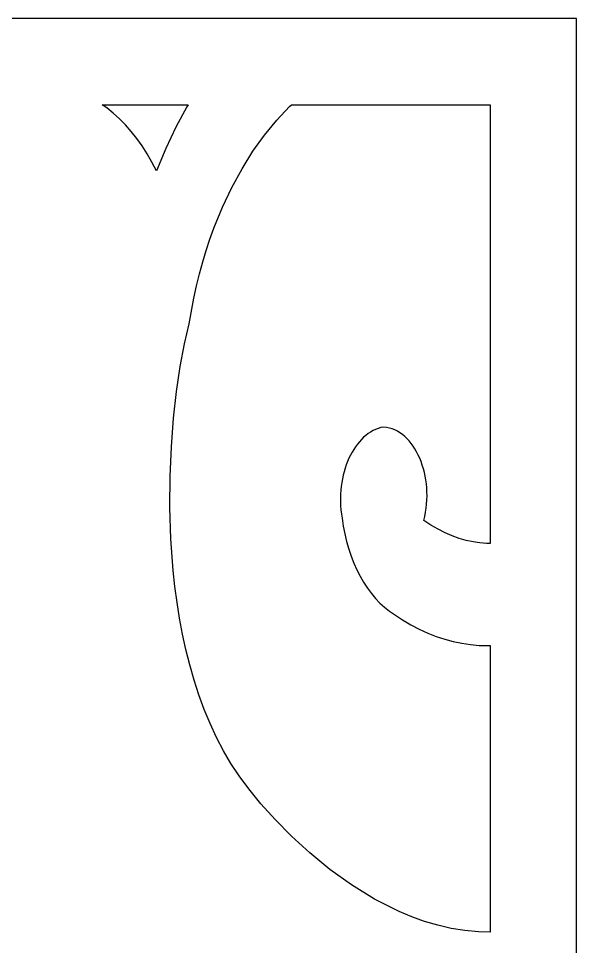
# Model space of a CAD drawing. Header units: centimetres. Extents: x -9.1 to 5.1, y -12.3 to 13.3.
# Drawn here: x 4.076 to 5.091, y 11.655 to 13.344 of the extents above; entities that cross this region are included whole.
import ezdxf

# ---------------------------------------------------------------- set-up
doc = ezdxf.new("R2010")
doc.units = ezdxf.units.CM
doc.header["$MEASUREMENT"] = 0
doc.layers.add('layer 1', color=7, linetype='Continuous')

msp = doc.modelspace()

# ---------------------------------------------------------------- linework, layer by layer
at = {"layer": 'layer 1', "color": 177}
for points, knots in [([(5.08841, 0.68839), (5.08841, 0.68839), (-9.09402, 0.68839), (-9.09402, 0.68839), (-9.09402, 0.68839), (-9.09402, 0.68839), (-9.09402, 13.34418), (-9.09402, 13.34418), (-9.09402, 13.34418), (-9.09402, 13.34418), (5.0911, 13.34418), (5.0911, 13.34418), (5.0911, 13.34418), (5.0911, 13.34418), (5.0911, 0.68839), (5.0911, 0.68839), (5.0911, 0.68839), (5.0911, 0.68839), (5.08841, 0.68839), (5.08841, 0.68839)], [0, 0, 0, 0, 0.1666667, 0.1666667, 0.1666667, 0.1666667, 0.3333333, 0.3333333, 0.3333333, 0.3333333, 0.5, 0.5, 0.5, 0.5, 0.6666667, 0.6666667, 0.6666667, 0.6666667, 1, 1, 1, 1]), ([(4.38434, 13.18744), (4.38434, 13.18744), (4.22821, 13.18744), (4.22821, 13.18744), (4.22821, 13.18744), (4.22821, 13.18744), (4.23656, 13.18144), (4.23656, 13.18144), (4.23656, 13.18144), (4.23656, 13.18144), (4.24813, 13.172), (4.24813, 13.172), (4.24813, 13.172), (4.24813, 13.172), (4.25938, 13.16171), (4.25938, 13.16171), (4.25938, 13.16171), (4.25938, 13.16171), (4.27027, 13.15058), (4.27027, 13.15058), (4.27027, 13.15058), (4.27027, 13.15058), (4.28077, 13.13863), (4.28077, 13.13863), (4.28077, 13.13863), (4.28077, 13.13863), (4.29089, 13.12587), (4.29089, 13.12587), (4.29089, 13.12587), (4.29089, 13.12587), (4.30058, 13.11232), (4.30058, 13.11232), (4.30058, 13.11232), (4.30058, 13.11232), (4.30983, 13.09801), (4.30983, 13.09801), (4.30983, 13.09801), (4.30983, 13.09801), (4.3186, 13.08295), (4.3186, 13.08295), (4.3186, 13.08295), (4.3186, 13.08295), (4.3269, 13.06716), (4.3269, 13.06716), (4.3269, 13.06716), (4.3269, 13.06716), (4.34386, 13.10763), (4.34386, 13.10763), (4.34386, 13.10763), (4.34386, 13.10763), (4.3623, 13.14652), (4.3623, 13.14652), (4.3623, 13.14652), (4.3623, 13.14652), (4.38212, 13.18372), (4.38212, 13.18372), (4.38212, 13.18372), (4.38212, 13.18372), (4.38434, 13.18744), (4.38434, 13.18744)], [0, 0, 0, 0, 0.0625, 0.0625, 0.0625, 0.0625, 0.125, 0.125, 0.125, 0.125, 0.1875, 0.1875, 0.1875, 0.1875, 0.25, 0.25, 0.25, 0.25, 0.3125, 0.3125, 0.3125, 0.3125, 0.375, 0.375, 0.375, 0.375, 0.4375, 0.4375, 0.4375, 0.4375, 0.5, 0.5, 0.5, 0.5, 0.5625, 0.5625, 0.5625, 0.5625, 0.625, 0.625, 0.625, 0.625, 0.6875, 0.6875, 0.6875, 0.6875, 0.75, 0.75, 0.75, 0.75, 0.8125, 0.8125, 0.8125, 0.8125, 0.875, 0.875, 0.875, 0.875, 1, 1, 1, 1]), ([(4.93436, 11.68124), (4.93436, 11.68124), (4.93436, 12.20299), (4.93436, 12.20299), (4.93436, 12.20299), (4.93436, 12.20299), (4.92953, 12.20286), (4.92953, 12.20286), (4.92953, 12.20286), (4.92953, 12.20286), (4.91388, 12.20336), (4.91388, 12.20336), (4.91388, 12.20336), (4.91388, 12.20336), (4.89822, 12.20477), (4.89822, 12.20477), (4.89822, 12.20477), (4.89822, 12.20477), (4.88257, 12.20711), (4.88257, 12.20711), (4.88257, 12.20711), (4.88257, 12.20711), (4.86698, 12.21037), (4.86698, 12.21037), (4.86698, 12.21037), (4.86698, 12.21037), (4.85139, 12.21456), (4.85139, 12.21456), (4.85139, 12.21456), (4.85139, 12.21456), (4.83589, 12.2197), (4.83589, 12.2197), (4.83589, 12.2197), (4.83589, 12.2197), (4.82047, 12.22577), (4.82047, 12.22577), (4.82047, 12.22577), (4.82047, 12.22577), (4.80515, 12.2328), (4.80515, 12.2328), (4.80515, 12.2328), (4.80515, 12.2328), (4.78995, 12.24077), (4.78995, 12.24077), (4.78995, 12.24077), (4.78995, 12.24077), (4.77489, 12.24971), (4.77489, 12.24971), (4.77489, 12.24971), (4.77489, 12.24971), (4.75998, 12.2596), (4.75998, 12.2596), (4.75998, 12.2596), (4.75998, 12.2596), (4.75085, 12.26574), (4.75085, 12.26574), (4.75085, 12.26574), (4.75085, 12.26574), (4.74205, 12.27268), (4.74205, 12.27268), (4.74205, 12.27268), (4.74205, 12.27268), (4.73363, 12.28039), (4.73363, 12.28039), (4.73363, 12.28039), (4.73363, 12.28039), (4.72557, 12.28883), (4.72557, 12.28883), (4.72557, 12.28883), (4.72557, 12.28883), (4.71789, 12.29796), (4.71789, 12.29796), (4.71789, 12.29796), (4.71789, 12.29796), (4.71064, 12.30777), (4.71064, 12.30777), (4.71064, 12.30777), (4.71064, 12.30777), (4.70382, 12.31821), (4.70382, 12.31821), (4.70382, 12.31821), (4.70382, 12.31821), (4.69744, 12.32925), (4.69744, 12.32925), (4.69744, 12.32925), (4.69744, 12.32925), (4.69152, 12.34085), (4.69152, 12.34085), (4.69152, 12.34085), (4.69152, 12.34085), (4.68608, 12.35298), (4.68608, 12.35298), (4.68608, 12.35298), (4.68608, 12.35298), (4.68116, 12.36562), (4.68116, 12.36562), (4.68116, 12.36562), (4.68116, 12.36562), (4.67672, 12.37872), (4.67672, 12.37872), (4.67672, 12.37872), (4.67672, 12.37872), (4.67286, 12.39225), (4.67286, 12.39225), (4.67286, 12.39225), (4.67286, 12.39225), (4.66954, 12.4062), (4.66954, 12.4062), (4.66954, 12.4062), (4.66954, 12.4062), (4.66679, 12.4205), (4.66679, 12.4205), (4.66679, 12.4205), (4.66679, 12.4205), (4.66462, 12.43515), (4.66462, 12.43515), (4.66462, 12.43515), (4.66462, 12.43515), (4.66346, 12.44247), (4.66346, 12.44247), (4.66346, 12.44247), (4.66346, 12.44247), (4.6626, 12.4498), (4.6626, 12.4498), (4.6626, 12.4498), (4.6626, 12.4498), (4.66201, 12.45708), (4.66201, 12.45708), (4.66201, 12.45708), (4.66201, 12.45708), (4.66171, 12.46434), (4.66171, 12.46434), (4.66171, 12.46434), (4.66171, 12.46434), (4.66166, 12.47154), (4.66166, 12.47154), (4.66166, 12.47154), (4.66166, 12.47154), (4.66187, 12.47868), (4.66187, 12.47868), (4.66187, 12.47868), (4.66187, 12.47868), (4.66235, 12.48575), (4.66235, 12.48575), (4.66235, 12.48575), (4.66235, 12.48575), (4.66307, 12.49273), (4.66307, 12.49273), (4.66307, 12.49273), (4.66307, 12.49273), (4.66404, 12.4996), (4.66404, 12.4996), (4.66404, 12.4996), (4.66404, 12.4996), (4.66524, 12.50638), (4.66524, 12.50638), (4.66524, 12.50638), (4.66524, 12.50638), (4.66666, 12.51301), (4.66666, 12.51301), (4.66666, 12.51301), (4.66666, 12.51301), (4.66832, 12.51951), (4.66832, 12.51951), (4.66832, 12.51951), (4.66832, 12.51951), (4.67021, 12.52585), (4.67021, 12.52585), (4.67021, 12.52585), (4.67021, 12.52585), (4.67231, 12.53204), (4.67231, 12.53204), (4.67231, 12.53204), (4.67231, 12.53204), (4.67462, 12.53805), (4.67462, 12.53805), (4.67462, 12.53805), (4.67462, 12.53805), (4.67713, 12.54386), (4.67713, 12.54386), (4.67713, 12.54386), (4.67713, 12.54386), (4.67983, 12.54947), (4.67983, 12.54947), (4.67983, 12.54947), (4.67983, 12.54947), (4.68275, 12.55486), (4.68275, 12.55486), (4.68275, 12.55486), (4.68275, 12.55486), (4.68583, 12.56003), (4.68583, 12.56003), (4.68583, 12.56003), (4.68583, 12.56003), (4.6891, 12.56496), (4.6891, 12.56496), (4.6891, 12.56496), (4.6891, 12.56496), (4.69255, 12.56963), (4.69255, 12.56963), (4.69255, 12.56963), (4.69255, 12.56963), (4.69616, 12.57404), (4.69616, 12.57404), (4.69616, 12.57404), (4.69616, 12.57404), (4.69992, 12.57817), (4.69992, 12.57817), (4.69992, 12.57817), (4.69992, 12.57817), (4.70384, 12.58201), (4.70384, 12.58201), (4.70384, 12.58201), (4.70384, 12.58201), (4.70794, 12.58553), (4.70794, 12.58553), (4.70794, 12.58553), (4.70794, 12.58553), (4.71216, 12.58874), (4.71216, 12.58874), (4.71216, 12.58874), (4.71216, 12.58874), (4.71652, 12.59163), (4.71652, 12.59163), (4.71652, 12.59163), (4.71652, 12.59163), (4.72103, 12.59417), (4.72103, 12.59417), (4.72103, 12.59417), (4.72103, 12.59417), (4.72564, 12.59635), (4.72564, 12.59635), (4.72564, 12.59635), (4.72564, 12.59635), (4.7304, 12.59818), (4.7304, 12.59818), (4.7304, 12.59818), (4.7304, 12.59818), (4.73527, 12.59962), (4.73527, 12.59962), (4.73527, 12.59962), (4.73527, 12.59962), (4.74024, 12.60065), (4.74024, 12.60065), (4.74024, 12.60065), (4.74024, 12.60065), (4.74551, 12.60003), (4.74551, 12.60003), (4.74551, 12.60003), (4.74551, 12.60003), (4.75065, 12.59894), (4.75065, 12.59894), (4.75065, 12.59894), (4.75065, 12.59894), (4.75566, 12.59739), (4.75566, 12.59739), (4.75566, 12.59739), (4.75566, 12.59739), (4.76055, 12.59542), (4.76055, 12.59542), (4.76055, 12.59542), (4.76055, 12.59542), (4.76527, 12.59303), (4.76527, 12.59303), (4.76527, 12.59303), (4.76527, 12.59303), (4.76987, 12.59023), (4.76987, 12.59023), (4.76987, 12.59023), (4.76987, 12.59023), (4.7743, 12.58705), (4.7743, 12.58705), (4.7743, 12.58705), (4.7743, 12.58705), (4.77857, 12.5835), (4.77857, 12.5835), (4.77857, 12.5835), (4.77857, 12.5835), (4.78266, 12.57961), (4.78266, 12.57961), (4.78266, 12.57961), (4.78266, 12.57961), (4.78657, 12.57537), (4.78657, 12.57537), (4.78657, 12.57537), (4.78657, 12.57537), (4.79031, 12.57082), (4.79031, 12.57082), (4.79031, 12.57082), (4.79031, 12.57082), (4.79385, 12.56597), (4.79385, 12.56597), (4.79385, 12.56597), (4.79385, 12.56597), (4.79718, 12.56082), (4.79718, 12.56082), (4.79718, 12.56082), (4.79718, 12.56082), (4.80033, 12.55542), (4.80033, 12.55542), (4.80033, 12.55542), (4.80033, 12.55542), (4.80325, 12.54975), (4.80325, 12.54975), (4.80325, 12.54975), (4.80325, 12.54975), (4.80593, 12.54385), (4.80593, 12.54385), (4.80593, 12.54385), (4.80593, 12.54385), (4.80841, 12.53774), (4.80841, 12.53774), (4.80841, 12.53774), (4.80841, 12.53774), (4.81064, 12.53141), (4.81064, 12.53141), (4.81064, 12.53141), (4.81064, 12.53141), (4.81264, 12.5249), (4.81264, 12.5249), (4.81264, 12.5249), (4.81264, 12.5249), (4.81439, 12.51822), (4.81439, 12.51822), (4.81439, 12.51822), (4.81439, 12.51822), (4.81587, 12.51139), (4.81587, 12.51139), (4.81587, 12.51139), (4.81587, 12.51139), (4.81709, 12.50441), (4.81709, 12.50441), (4.81709, 12.50441), (4.81709, 12.50441), (4.81807, 12.49731), (4.81807, 12.49731), (4.81807, 12.49731), (4.81807, 12.49731), (4.81873, 12.49012), (4.81873, 12.49012), (4.81873, 12.49012), (4.81873, 12.49012), (4.81913, 12.48283), (4.81913, 12.48283), (4.81913, 12.48283), (4.81913, 12.48283), (4.81923, 12.47547), (4.81923, 12.47547), (4.81923, 12.47547), (4.81923, 12.47547), (4.81904, 12.46806), (4.81904, 12.46806), (4.81904, 12.46806), (4.81904, 12.46806), (4.81853, 12.46061), (4.81853, 12.46061), (4.81853, 12.46061), (4.81853, 12.46061), (4.81772, 12.45313), (4.81772, 12.45313), (4.81772, 12.45313), (4.81772, 12.45313), (4.81659, 12.44565), (4.81659, 12.44565), (4.81659, 12.44565), (4.81659, 12.44565), (4.81513, 12.43817), (4.81513, 12.43817), (4.81513, 12.43817), (4.81513, 12.43817), (4.81333, 12.43072), (4.81333, 12.43072), (4.81333, 12.43072), (4.81333, 12.43072), (4.82634, 12.42214), (4.82634, 12.42214), (4.82634, 12.42214), (4.82634, 12.42214), (4.83929, 12.41457), (4.83929, 12.41457), (4.83929, 12.41457), (4.83929, 12.41457), (4.85218, 12.40803), (4.85218, 12.40803), (4.85218, 12.40803), (4.85218, 12.40803), (4.865, 12.40248), (4.865, 12.40248), (4.865, 12.40248), (4.865, 12.40248), (4.87776, 12.3979), (4.87776, 12.3979), (4.87776, 12.3979), (4.87776, 12.3979), (4.8904, 12.39428), (4.8904, 12.39428), (4.8904, 12.39428), (4.8904, 12.39428), (4.90297, 12.39158), (4.90297, 12.39158), (4.90297, 12.39158), (4.90297, 12.39158), (4.91541, 12.38979), (4.91541, 12.38979), (4.91541, 12.38979), (4.91541, 12.38979), (4.92773, 12.3889), (4.92773, 12.3889), (4.92773, 12.3889), (4.92773, 12.3889), (4.93436, 12.38888), (4.93436, 12.38888), (4.93436, 12.38888), (4.93436, 12.38888), (4.93436, 13.18744), (4.93436, 13.18744), (4.93436, 13.18744), (4.93436, 13.18744), (4.57264, 13.18744), (4.57264, 13.18744), (4.57264, 13.18744), (4.57264, 13.18744), (4.56893, 13.184), (4.56893, 13.184), (4.56893, 13.184), (4.56893, 13.184), (4.54567, 13.1592), (4.54567, 13.1592), (4.54567, 13.1592), (4.54567, 13.1592), (4.52346, 13.13205), (4.52346, 13.13205), (4.52346, 13.13205), (4.52346, 13.13205), (4.5024, 13.10261), (4.5024, 13.10261), (4.5024, 13.10261), (4.5024, 13.10261), (4.48258, 13.0709), (4.48258, 13.0709), (4.48258, 13.0709), (4.48258, 13.0709), (4.46408, 13.03697), (4.46408, 13.03697), (4.46408, 13.03697), (4.46408, 13.03697), (4.44702, 13.00083), (4.44702, 13.00083), (4.44702, 13.00083), (4.44702, 13.00083), (4.43148, 12.96256), (4.43148, 12.96256), (4.43148, 12.96256), (4.43148, 12.96256), (4.4243, 12.94264), (4.4243, 12.94264), (4.4243, 12.94264), (4.4243, 12.94264), (4.41755, 12.92218), (4.41755, 12.92218), (4.41755, 12.92218), (4.41755, 12.92218), (4.41123, 12.90121), (4.41123, 12.90121), (4.41123, 12.90121), (4.41123, 12.90121), (4.40534, 12.87973), (4.40534, 12.87973), (4.40534, 12.87973), (4.40534, 12.87973), (4.39992, 12.85774), (4.39992, 12.85774), (4.39992, 12.85774), (4.39992, 12.85774), (4.39494, 12.83525), (4.39494, 12.83525), (4.39494, 12.83525), (4.39494, 12.83525), (4.38646, 12.78878), (4.38646, 12.78878), (4.38646, 12.78878), (4.38646, 12.78878), (4.37801, 12.75225), (4.37801, 12.75225), (4.37801, 12.75225), (4.37801, 12.75225), (4.37028, 12.71102), (4.37028, 12.71102), (4.37028, 12.71102), (4.37028, 12.71102), (4.36353, 12.66563), (4.36353, 12.66563), (4.36353, 12.66563), (4.36353, 12.66563), (4.35802, 12.61671), (4.35802, 12.61671), (4.35802, 12.61671), (4.35802, 12.61671), (4.35396, 12.56483), (4.35396, 12.56483), (4.35396, 12.56483), (4.35396, 12.56483), (4.35161, 12.51056), (4.35161, 12.51056), (4.35161, 12.51056), (4.35161, 12.51056), (4.35123, 12.45451), (4.35123, 12.45451), (4.35123, 12.45451), (4.35123, 12.45451), (4.35308, 12.39724), (4.35308, 12.39724), (4.35308, 12.39724), (4.35308, 12.39724), (4.35738, 12.33935), (4.35738, 12.33935), (4.35738, 12.33935), (4.35738, 12.33935), (4.36053, 12.31035), (4.36053, 12.31035), (4.36053, 12.31035), (4.36053, 12.31035), (4.36438, 12.28141), (4.36438, 12.28141), (4.36438, 12.28141), (4.36438, 12.28141), (4.369, 12.25261), (4.369, 12.25261), (4.369, 12.25261), (4.369, 12.25261), (4.37436, 12.22402), (4.37436, 12.22402), (4.37436, 12.22402), (4.37436, 12.22402), (4.38053, 12.19571), (4.38053, 12.19571), (4.38053, 12.19571), (4.38053, 12.19571), (4.38753, 12.16775), (4.38753, 12.16775), (4.38753, 12.16775), (4.38753, 12.16775), (4.39539, 12.14023), (4.39539, 12.14023), (4.39539, 12.14023), (4.39539, 12.14023), (4.40414, 12.1132), (4.40414, 12.1132), (4.40414, 12.1132), (4.40414, 12.1132), (4.41384, 12.08675), (4.41384, 12.08675), (4.41384, 12.08675), (4.41384, 12.08675), (4.42448, 12.06094), (4.42448, 12.06094), (4.42448, 12.06094), (4.42448, 12.06094), (4.43611, 12.03586), (4.43611, 12.03586), (4.43611, 12.03586), (4.43611, 12.03586), (4.44876, 12.01156), (4.44876, 12.01156), (4.44876, 12.01156), (4.44876, 12.01156), (4.46246, 11.98814), (4.46246, 11.98814), (4.46246, 11.98814), (4.46246, 11.98814), (4.47723, 11.96564), (4.47723, 11.96564), (4.47723, 11.96564), (4.47723, 11.96564), (4.49471, 11.942), (4.49471, 11.942), (4.49471, 11.942), (4.49471, 11.942), (4.51659, 11.91526), (4.51659, 11.91526), (4.51659, 11.91526), (4.51659, 11.91526), (4.5426, 11.88631), (4.5426, 11.88631), (4.5426, 11.88631), (4.5426, 11.88631), (4.57242, 11.8561), (4.57242, 11.8561), (4.57242, 11.8561), (4.57242, 11.8561), (4.60577, 11.82559), (4.60577, 11.82559), (4.60577, 11.82559), (4.60577, 11.82559), (4.64234, 11.7957), (4.64234, 11.7957), (4.64234, 11.7957), (4.64234, 11.7957), (4.68182, 11.76736), (4.68182, 11.76736), (4.68182, 11.76736), (4.68182, 11.76736), (4.72394, 11.74151), (4.72394, 11.74151), (4.72394, 11.74151), (4.72394, 11.74151), (4.76839, 11.71909), (4.76839, 11.71909), (4.76839, 11.71909), (4.76839, 11.71909), (4.79138, 11.70947), (4.79138, 11.70947), (4.79138, 11.70947), (4.79138, 11.70947), (4.81486, 11.70104), (4.81486, 11.70104), (4.81486, 11.70104), (4.81486, 11.70104), (4.83877, 11.69394), (4.83877, 11.69394), (4.83877, 11.69394), (4.83877, 11.69394), (4.86305, 11.6883), (4.86305, 11.6883), (4.86305, 11.6883), (4.86305, 11.6883), (4.88772, 11.6842), (4.88772, 11.6842), (4.88772, 11.6842), (4.88772, 11.6842), (4.9127, 11.68177), (4.9127, 11.68177), (4.9127, 11.68177), (4.9127, 11.68177), (4.93436, 11.68124), (4.93436, 11.68124)], [0, 0, 0, 0, 0.00625, 0.00625, 0.00625, 0.00625, 0.0125, 0.0125, 0.0125, 0.0125, 0.01875, 0.01875, 0.01875, 0.01875, 0.025, 0.025, 0.025, 0.025, 0.03125, 0.03125, 0.03125, 0.03125, 0.0375, 0.0375, 0.0375, 0.0375, 0.04375, 0.04375, 0.04375, 0.04375, 0.05, 0.05, 0.05, 0.05, 0.05625, 0.05625, 0.05625, 0.05625, 0.0625, 0.0625, 0.0625, 0.0625, 0.06875, 0.06875, 0.06875, 0.06875, 0.075, 0.075, 0.075, 0.075, 0.08125, 0.08125, 0.08125, 0.08125, 0.0875, 0.0875, 0.0875, 0.0875, 0.09375, 0.09375, 0.09375, 0.09375, 0.1, 0.1, 0.1, 0.1, 0.10625, 0.10625, 0.10625, 0.10625, 0.1125, 0.1125, 0.1125, 0.1125, 0.11875, 0.11875, 0.11875, 0.11875, 0.125, 0.125, 0.125, 0.125, 0.13125, 0.13125, 0.13125, 0.13125, 0.1375, 0.1375, 0.1375, 0.1375, 0.14375, 0.14375, 0.14375, 0.14375, 0.15, 0.15, 0.15, 0.15, 0.15625, 0.15625, 0.15625, 0.15625, 0.1625, 0.1625, 0.1625, 0.1625, 0.16875, 0.16875, 0.16875, 0.16875, 0.175, 0.175, 0.175, 0.175, 0.18125, 0.18125, 0.18125, 0.18125, 0.1875, 0.1875, 0.1875, 0.1875, 0.19375, 0.19375, 0.19375, 0.19375, 0.2, 0.2, 0.2, 0.2, 0.20625, 0.20625, 0.20625, 0.20625, 0.2125, 0.2125, 0.2125, 0.2125, 0.21875, 0.21875, 0.21875, 0.21875, 0.225, 0.225, 0.225, 0.225, 0.23125, 0.23125, 0.23125, 0.23125, 0.2375, 0.2375, 0.2375, 0.2375, 0.24375, 0.24375, 0.24375, 0.24375, 0.25, 0.25, 0.25, 0.25, 0.25625, 0.25625, 0.25625, 0.25625, 0.2625, 0.2625, 0.2625, 0.2625, 0.26875, 0.26875, 0.26875, 0.26875, 0.275, 0.275, 0.275, 0.275, 0.28125, 0.28125, 0.28125, 0.28125, 0.2875, 0.2875, 0.2875, 0.2875, 0.29375, 0.29375, 0.29375, 0.29375, 0.3, 0.3, 0.3, 0.3, 0.30625, 0.30625, 0.30625, 0.30625, 0.3125, 0.3125, 0.3125, 0.3125, 0.31875, 0.31875, 0.31875, 0.31875, 0.325, 0.325, 0.325, 0.325, 0.33125, 0.33125, 0.33125, 0.33125, 0.3375, 0.3375, 0.3375, 0.3375, 0.34375, 0.34375, 0.34375, 0.34375, 0.35, 0.35, 0.35, 0.35, 0.35625, 0.35625, 0.35625, 0.35625, 0.3625, 0.3625, 0.3625, 0.3625, 0.36875, 0.36875, 0.36875, 0.36875, 0.375, 0.375, 0.375, 0.375, 0.38125, 0.38125, 0.38125, 0.38125, 0.3875, 0.3875, 0.3875, 0.3875, 0.39375, 0.39375, 0.39375, 0.39375, 0.4, 0.4, 0.4, 0.4, 0.40625, 0.40625, 0.40625, 0.40625, 0.4125, 0.4125, 0.4125, 0.4125, 0.41875, 0.41875, 0.41875, 0.41875, 0.425, 0.425, 0.425, 0.425, 0.43125, 0.43125, 0.43125, 0.43125, 0.4375, 0.4375, 0.4375, 0.4375, 0.44375, 0.44375, 0.44375, 0.44375, 0.45, 0.45, 0.45, 0.45, 0.45625, 0.45625, 0.45625, 0.45625, 0.4625, 0.4625, 0.4625, 0.4625, 0.46875, 0.46875, 0.46875, 0.46875, 0.475, 0.475, 0.475, 0.475, 0.48125, 0.48125, 0.48125, 0.48125, 0.4875, 0.4875, 0.4875, 0.4875, 0.49375, 0.49375, 0.49375, 0.49375, 0.5, 0.5, 0.5, 0.5, 0.50625, 0.50625, 0.50625, 0.50625, 0.5125, 0.5125, 0.5125, 0.5125, 0.51875, 0.51875, 0.51875, 0.51875, 0.525, 0.525, 0.525, 0.525, 0.53125, 0.53125, 0.53125, 0.53125, 0.5375, 0.5375, 0.5375, 0.5375, 0.54375, 0.54375, 0.54375, 0.54375, 0.55, 0.55, 0.55, 0.55, 0.55625, 0.55625, 0.55625, 0.55625, 0.5625, 0.5625, 0.5625, 0.5625, 0.56875, 0.56875, 0.56875, 0.56875, 0.575, 0.575, 0.575, 0.575, 0.58125, 0.58125, 0.58125, 0.58125, 0.5875, 0.5875, 0.5875, 0.5875, 0.59375, 0.59375, 0.59375, 0.59375, 0.6, 0.6, 0.6, 0.6, 0.60625, 0.60625, 0.60625, 0.60625, 0.6125, 0.6125, 0.6125, 0.6125, 0.61875, 0.61875, 0.61875, 0.61875, 0.625, 0.625, 0.625, 0.625, 0.63125, 0.63125, 0.63125, 0.63125, 0.6375, 0.6375, 0.6375, 0.6375, 0.64375, 0.64375, 0.64375, 0.64375, 0.65, 0.65, 0.65, 0.65, 0.65625, 0.65625, 0.65625, 0.65625, 0.6625, 0.6625, 0.6625, 0.6625, 0.66875, 0.66875, 0.66875, 0.66875, 0.675, 0.675, 0.675, 0.675, 0.68125, 0.68125, 0.68125, 0.68125, 0.6875, 0.6875, 0.6875, 0.6875, 0.69375, 0.69375, 0.69375, 0.69375, 0.7, 0.7, 0.7, 0.7, 0.70625, 0.70625, 0.70625, 0.70625, 0.7125, 0.7125, 0.7125, 0.7125, 0.71875, 0.71875, 0.71875, 0.71875, 0.725, 0.725, 0.725, 0.725, 0.73125, 0.73125, 0.73125, 0.73125, 0.7375, 0.7375, 0.7375, 0.7375, 0.74375, 0.74375, 0.74375, 0.74375, 0.75, 0.75, 0.75, 0.75, 0.75625, 0.75625, 0.75625, 0.75625, 0.7625, 0.7625, 0.7625, 0.7625, 0.76875, 0.76875, 0.76875, 0.76875, 0.775, 0.775, 0.775, 0.775, 0.78125, 0.78125, 0.78125, 0.78125, 0.7875, 0.7875, 0.7875, 0.7875, 0.79375, 0.79375, 0.79375, 0.79375, 0.8, 0.8, 0.8, 0.8, 0.80625, 0.80625, 0.80625, 0.80625, 0.8125, 0.8125, 0.8125, 0.8125, 0.81875, 0.81875, 0.81875, 0.81875, 0.825, 0.825, 0.825, 0.825, 0.83125, 0.83125, 0.83125, 0.83125, 0.8375, 0.8375, 0.8375, 0.8375, 0.84375, 0.84375, 0.84375, 0.84375, 0.85, 0.85, 0.85, 0.85, 0.85625, 0.85625, 0.85625, 0.85625, 0.8625, 0.8625, 0.8625, 0.8625, 0.86875, 0.86875, 0.86875, 0.86875, 0.875, 0.875, 0.875, 0.875, 0.88125, 0.88125, 0.88125, 0.88125, 0.8875, 0.8875, 0.8875, 0.8875, 0.89375, 0.89375, 0.89375, 0.89375, 0.9, 0.9, 0.9, 0.9, 0.90625, 0.90625, 0.90625, 0.90625, 0.9125, 0.9125, 0.9125, 0.9125, 0.91875, 0.91875, 0.91875, 0.91875, 0.925, 0.925, 0.925, 0.925, 0.93125, 0.93125, 0.93125, 0.93125, 0.9375, 0.9375, 0.9375, 0.9375, 0.94375, 0.94375, 0.94375, 0.94375, 0.95, 0.95, 0.95, 0.95, 0.95625, 0.95625, 0.95625, 0.95625, 0.9625, 0.9625, 0.9625, 0.9625, 0.96875, 0.96875, 0.96875, 0.96875, 0.975, 0.975, 0.975, 0.975, 0.98125, 0.98125, 0.98125, 0.98125, 0.9875, 0.9875, 0.9875, 0.9875, 1, 1, 1, 1])]:
    msp.add_open_spline(points, degree=3, knots=knots, dxfattribs=at)

doc.saveas('drawing.dxf')
